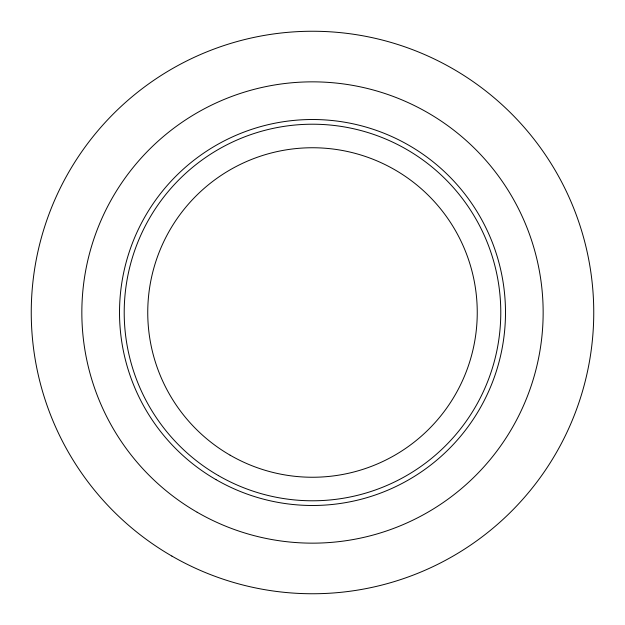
<?xml version="1.0" encoding="UTF-8"?>
<svg xmlns="http://www.w3.org/2000/svg" width="625" height="625" viewBox="0 0 625 625"><rect width="100%" height="100%" fill="white"/><g stroke="black" fill="none" stroke-linecap="round" stroke-linejoin="round"><path stroke-width="0.94" d="M171.875 556.07A281.25 281.25 0 0 0 593.75 312.5A281.25 281.25 0 0 0 171.875 68.93A281.25 281.25 0 0 0 171.875 556.07M218.359 475.562A188.281 188.281 0 0 0 500.781 312.5A188.281 188.281 0 0 0 218.359 149.438A188.281 188.281 0 0 0 218.359 475.562M216.008 479.633A192.992 192.992 0 0 0 505.492 312.5A192.992 192.992 0 0 0 216.008 145.367A192.992 192.992 0 0 0 216.008 479.633M197.172 512.25A230.648 230.648 0 0 0 543.148 312.5A230.648 230.648 0 0 0 197.172 112.75A230.648 230.648 0 0 0 197.172 512.25M230.125 455.18A164.75 164.75 0 0 0 477.25 312.5A164.75 164.75 0 0 0 230.125 169.82A164.75 164.75 0 0 0 230.125 455.18"/></g></svg>
